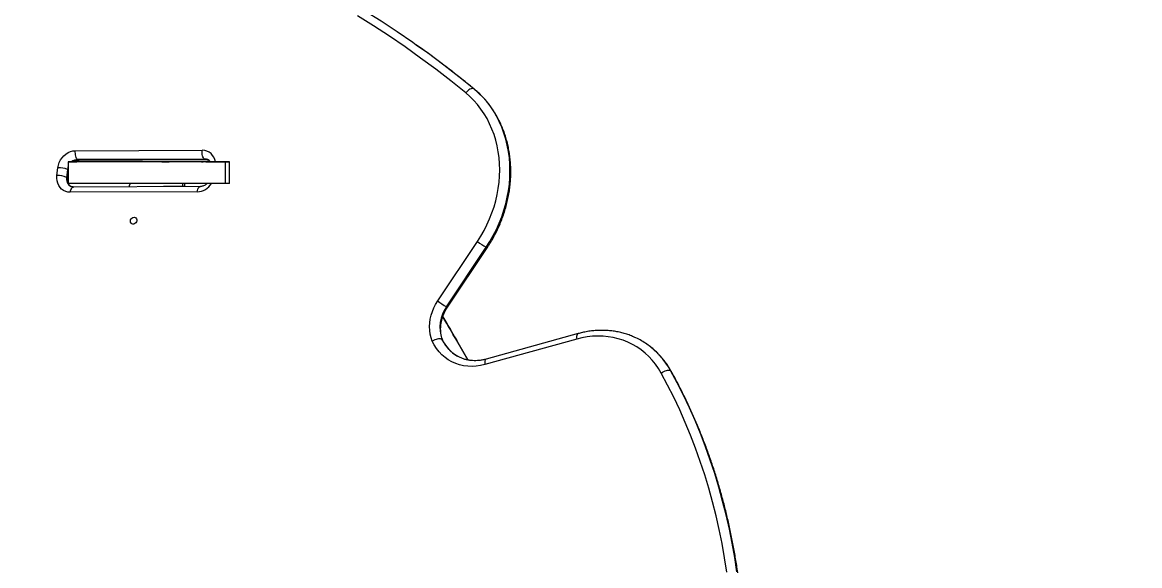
# Model space of a CAD drawing. Header units: millimetres. Extents: x -5713 to 5719, y -6024 to 5481.
# Drawn here: x -472 to 621, y 1486 to 2017 of the extents above; entities that cross this region are included whole.
import ezdxf

# ---------------------------------------------------------------- set-up
doc = ezdxf.new("R2010")
doc.units = ezdxf.units.MM
for name, color, linetype in [('DIKOM_ОБЪЕКТ', 7, 'Continuous'), ('DIKOM_РАЗМЕР_ЗОНА', 7, 'Continuous'), ('DIKOM_РАЗМЕР_ОБЪЕКТА', 7, 'Continuous')]:
    doc.layers.add(name, color=color, linetype=linetype)
doc.styles.add('style1', font='arial.ttf', dxfattribs={"width": 0.8})
doc.dimstyles.new('1-50', dxfattribs={"dimtxt": 300, "dimasz": 200, "dimexe": 100, "dimexo": 0, "dimgap": 100, "dimtad": 1, "dimdec": 0, "dimtxsty": 'style1', "dimcen": 0, "dimclrd": 7, "dimclre": 7, "dimadec": 1, "dimazin": 2, "dimtfac": 1, "dimtdec": 0, "dimtmove": 1, "dimatfit": 3, "dimfxl": 0, "dimlwd": 25, "dimlwe": 18, "dimarcsym": 0})

# ---------------------------------------------------------------- blocks, each defined once
blk = doc.blocks.new('*D16')
at = {"layer": 'Defpoints', "color": 0, "transparency": 16777216}
for p in [(2713.8, 2377.7), (-3598, -60.3), (-3598, -5183.9)]:
    blk.add_point(p, dxfattribs=at)
at = {"layer": 'DIKOM_РАЗМЕР_ОБЪЕКТА', "color": 7, "lineweight": 18, "transparency": 16777216}
for p, q in [((2713.8, 2377.7), (2713.8, -5283.9)), ((-3598, -60.3), (-3598, -5283.9))]:
    blk.add_line(p, q, dxfattribs=at)
at = {"layer": 'DIKOM_РАЗМЕР_ОБЪЕКТА', "color": 7, "lineweight": 25, "transparency": 16777216}
blk.add_line((2513.8, -5183.9), (-3398, -5183.9), dxfattribs=at)
at = {"layer": 'DIKOM_РАЗМЕР_ОБЪЕКТА', "color": 7, "transparency": 16777216}
for points in [[(-3398, -5150.5), (-3398, -5217.2), (-3598, -5183.9)], [(2513.8, -5150.5), (2513.8, -5217.2), (2713.8, -5183.9)]]:
    blk.add_solid(points, dxfattribs=at)
at = {"layer": 'DIKOM_РАЗМЕР_ОБЪЕКТА', "color": 0, "transparency": 16777216, "insert": (-444.9, -4930.6), "char_height": 300, "attachment_point": 5, "style": 'style1'}
blk.add_mtext('6300', dxfattribs=at)
blk = doc.blocks.new('*D15')
at = {"layer": 'Defpoints', "color": 0, "transparency": 16777216}
for p in [(-612.3, 3980.9), (4699.9, 3980.9), (684.2, -2271.4)]:
    blk.add_point(p, dxfattribs=at)
at = {"layer": 'DIKOM_РАЗМЕР_ОБЪЕКТА', "color": 7, "lineweight": 18, "transparency": 16777216}
for p, q in [((-612.3, 3980.9), (4799.9, 3980.9)), ((684.2, -2271.4), (4799.9, -2271.4))]:
    blk.add_line(p, q, dxfattribs=at)
at = {"layer": 'DIKOM_РАЗМЕР_ОБЪЕКТА', "color": 7, "lineweight": 25, "transparency": 16777216}
blk.add_line((4699.9, -2071.4), (4699.9, 3780.9), dxfattribs=at)
at = {"layer": 'DIKOM_РАЗМЕР_ОБЪЕКТА', "color": 7, "transparency": 16777216}
for points in [[(4666.5, 3780.9), (4733.2, 3780.9), (4699.9, 3980.9)], [(4666.5, -2071.4), (4733.2, -2071.4), (4699.9, -2271.4)]]:
    blk.add_solid(points, dxfattribs=at)
at = {"layer": 'DIKOM_РАЗМЕР_ОБЪЕКТА', "color": 0, "transparency": 16777216, "insert": (4446.7, 2209.9), "char_height": 300, "attachment_point": 5, "rotation": 90, "style": 'style1'}
blk.add_mtext('6250', dxfattribs=at)
blk = doc.blocks.new('*D13')
at = {"layer": 'Defpoints', "color": 0, "transparency": 16777216}
for p in [(-612.2, 5480.9), (971.7, -4271.4), (5619.4, -4271.4)]:
    blk.add_point(p, dxfattribs=at)
at = {"layer": 'DIKOM_РАЗМЕР_ЗОНА', "color": 7, "lineweight": 18, "transparency": 16777216}
for p, q in [((-612.2, 5480.9), (5719.4, 5480.9)), ((971.7, -4271.4), (5719.4, -4271.4))]:
    blk.add_line(p, q, dxfattribs=at)
at = {"layer": 'DIKOM_РАЗМЕР_ЗОНА', "color": 7, "lineweight": 25, "transparency": 16777216}
blk.add_line((5619.4, 5280.9), (5619.4, -4071.4), dxfattribs=at)
at = {"layer": 'DIKOM_РАЗМЕР_ЗОНА', "color": 7, "transparency": 16777216}
for points in [[(5586, 5280.9), (5652.7, 5280.9), (5619.4, 5480.9)], [(5586, -4071.4), (5652.7, -4071.4), (5619.4, -4271.4)]]:
    blk.add_solid(points, dxfattribs=at)
at = {"layer": 'DIKOM_РАЗМЕР_ЗОНА', "color": 0, "transparency": 16777216, "insert": (5366.2, 2209.9), "char_height": 300, "attachment_point": 5, "rotation": 90, "style": 'style1'}
blk.add_mtext('9750', dxfattribs=at)

msp = doc.modelspace()

# ---------------------------------------------------------------- linework, layer by layer
at = {"layer": 'DIKOM_ОБЪЕКТ', "color": 7, "linetype": 'Continuous', "lineweight": 15}
for p, q in [((-30.2, 1951.9), (-30.5, 1952.1)), ((-420.2, 1891.5), (-296.1, 1892)), ((-427.1, 1880.6), (-427.1, 1859.6)), ((-423, 1880.6), (-420, 1880.6)), ((-293.8, 1883.4), (-417.8, 1882.9)), ((-417.8, 1882.9), (-417.4, 1882.7)), ((-417.4, 1882.7), (-293.3, 1883.2)), ((-416.6, 1882.4), (-292.5, 1882.9)), ((-288, 1880.6), (-295.3, 1880.6)), ((-295.3, 1880.6), (-295.3, 1880.6)), ((-293.8, 1883.4), (-293.3, 1883.2)), ((-292.7, 1880.6), (-274.4, 1880.6)), ((-288.2, 1880.8), (-289.2, 1880.8)), ((-273.2, 1859.6), (-273.2, 1880.6)), ((-269.4, 1859.6), (-269.4, 1880.6)), ((-438.2, 1867.3), (-437.2, 1875)), ((-427.9, 1873.2), (-428.8, 1865.5)), ((-428.4, 1865.3), (-427.4, 1873)), ((-427.9, 1873.2), (-427.4, 1873)), ((-427.4, 1873), (-427.1, 1874.5)), ((-427.1, 1872.8), (-427.4, 1873)), ((-428.8, 1865.5), (-428.4, 1865.3)), ((-427.6, 1864.4), (-427.1, 1868.3)), ((-315.1, 1856.6), (-315.1, 1859.6)), ((-313.1, 1856.6), (-313.1, 1859.6)), ((-301, 1851.4), (-425.1, 1850.9)), ((-297.9, 1856.6), (-422, 1856.1)), ((-315.1, 1856.6), (-333.7, 1856.6)), ((-65.8, 1744.7), (-26.9, 1802.9)), ((-57.2, 1739), (-18.3, 1797.2)), ((-56.2, 1738.6), (-17.3, 1796.8)), ((-60.8, 1729.4), (-36.2, 1687)), ((-36.2, 1687), (-60.7, 1729.5)), ((-61, 1706.5), (-61.7, 1707.3)), ((70.2, 1707.5), (-19.7, 1682.5)), ((71.5, 1712.8), (-18.4, 1687.8)), ((-45, 1702.1), (-45, 1702.2)), ((-45, 1702.1), (-45, 1702.2))]:
    msp.add_line(p, q, dxfattribs=at)
at = {"layer": 'DIKOM_ОБЪЕКТ', "color": 7, "linetype": 'Continuous', "lineweight": 15, "flags": 128}
for points in [[(-86.7, 1994.9), (-90.1, 1997.3), (-105.5, 2007.9), (-121.2, 2018.1), (-137, 2028), (-153, 2037.6), (-169.2, 2046.9), (-185.5, 2055.9), (-202.1, 2064.6), (-218.8, 2072.9), (-227.4, 2077)], [(-38.3, 1948.1), (-52.8, 1959.8), (-67.5, 1971.2), (-82.5, 1982.2), (-97.6, 1993), (-112.9, 2003.5), (-128.5, 2013.7), (-144.2, 2023.5)], [(-30.5, 1952.1), (-45.1, 1963.9), (-59.9, 1975.3), (-74.9, 1986.5), (-86.7, 1994.9)], [(-30.5, 1952.1), (-31.2, 1952.4), (-32.1, 1952.4), (-33.1, 1952.2), (-34.2, 1951.8), (-35.3, 1951.1), (-36.3, 1950.2), (-37.4, 1949.2), (-38.3, 1948.1)], [(-26.9, 1802.9), (-23.5, 1808.2), (-20.4, 1813.6), (-17.6, 1819.2), (-15, 1824.9), (-12.7, 1830.8), (-10.7, 1836.7), (-9, 1842.6), (-7.6, 1848.7), (-6.5, 1854.7), (-5.8, 1860.8), (-5.3, 1866.8), (-5.1, 1872.9), (-5.3, 1878.9), (-5.7, 1884.8), (-6.5, 1890.6), (-7.6, 1896.4), (-9, 1902), (-10.7, 1907.5), (-12.7, 1912.8), (-15, 1918), (-17.5, 1923), (-20.4, 1927.7), (-23.5, 1932.3), (-26.8, 1936.6), (-30.4, 1940.7), (-34.3, 1944.5), (-38.3, 1948.1)], [(-18.3, 1797.2), (-14.7, 1802.9), (-11.4, 1808.7), (-8.4, 1814.7), (-5.6, 1820.8), (-3.2, 1827), (-1, 1833.3), (0.8, 1839.7), (2.3, 1846.1), (3.4, 1852.5), (4.3, 1859), (4.8, 1865.5), (4.9, 1871.9), (4.8, 1878.3), (4.3, 1884.6), (3.5, 1890.8), (2.3, 1897), (0.8, 1903), (-1, 1908.8), (-3.1, 1914.5), (-5.5, 1920), (-8.3, 1925.3), (-11.3, 1930.4), (-14.6, 1935.3), (-18.2, 1939.9), (-22, 1944.3), (-26.1, 1948.3), (-30.5, 1952.1)], [(-437.2, 1875), (-436.7, 1877.6), (-435.9, 1880.1), (-434.7, 1882.5), (-433.2, 1884.7), (-431.4, 1886.7), (-429.4, 1888.3), (-427.2, 1889.7), (-424.9, 1890.7), (-422.5, 1891.3), (-420.2, 1891.5)], [(-417.8, 1882.9), (-418.4, 1883.4), (-419, 1884.1), (-419.5, 1885.1), (-419.8, 1886.2), (-420.1, 1887.5), (-420.2, 1888.8), (-420.3, 1890.2), (-420.2, 1891.5)], [(-293.8, 1883.4), (-294.4, 1883.9), (-294.9, 1884.6), (-295.4, 1885.6), (-295.8, 1886.7), (-296, 1887.9), (-296.2, 1889.3), (-296.2, 1890.7), (-296.1, 1892)], [(-273.2, 1880.6), (-277.9, 1880.6), (-282.8, 1880.6), (-287.9, 1880.6), (-293.2, 1880.6), (-298.6, 1880.6), (-304.2, 1880.6), (-309.9, 1880.6), (-315.6, 1880.6), (-321.4, 1880.6), (-327.3, 1880.6), (-333.2, 1880.6), (-339, 1880.6), (-344.9, 1880.6), (-350.7, 1880.6), (-356.4, 1880.6), (-362, 1880.6), (-367.5, 1880.6), (-372.9, 1880.6), (-378.2, 1880.6), (-383.2, 1880.6), (-388.1, 1880.6), (-392.7, 1880.6), (-397.1, 1880.6), (-401.3, 1880.6), (-405.2, 1880.6), (-408.8, 1880.6), (-412.1, 1880.6), (-415.1, 1880.6), (-417.8, 1880.6), (-420.2, 1880.6), (-422.2, 1880.6), (-423.9, 1880.6), (-425.3, 1880.6), (-426.3, 1880.6), (-426.9, 1880.6), (-427.1, 1880.6), (-427, 1880.6), (-426.6, 1880.6), (-425.8, 1880.6), (-424.6, 1880.6), (-423, 1880.6)], [(-287.9, 1880.7), (-288, 1880.7), (-290.2, 1880.7), (-292.8, 1880.7), (-295.7, 1880.7), (-299, 1880.7), (-302.6, 1880.7), (-306.6, 1880.7), (-310.9, 1880.7), (-315.5, 1880.7), (-320.5, 1880.7), (-325.9, 1880.7), (-331.5, 1880.7), (-337.5, 1880.7), (-343.9, 1880.7), (-350.6, 1880.7), (-357.6, 1880.7), (-364.9, 1880.7), (-372.6, 1880.7), (-380.6, 1880.7), (-388.9, 1880.7), (-397.5, 1880.7), (-406.4, 1880.7), (-415.7, 1880.7), (-421.6, 1880.6)], [(-421.5, 1880.6), (-420.8, 1880.6), (-419.7, 1880.6), (-419, 1880.6), (-418.7, 1880.6), (-418.8, 1880.6), (-419.2, 1880.6), (-420, 1880.6)], [(-416.6, 1882.4), (-416.8, 1882.5), (-417.4, 1882.7)], [(-328.5, 1880.6), (-328.7, 1880.6), (-329.2, 1880.6), (-330.1, 1880.6), (-331.2, 1880.6), (-332.3, 1880.6), (-333.4, 1880.6), (-334.4, 1880.6), (-335.1, 1880.6), (-335.5, 1880.6), (-335.5, 1880.6), (-335.1, 1880.6), (-334.4, 1880.6), (-333.4, 1880.6), (-332.3, 1880.6), (-331.2, 1880.6), (-330.1, 1880.6), (-329.2, 1880.6), (-328.7, 1880.6), (-328.5, 1880.6)], [(-292.7, 1880.6), (-294, 1880.6), (-295.2, 1880.6), (-296, 1880.6), (-296.5, 1880.6), (-296.7, 1880.6), (-296.6, 1880.6), (-296.1, 1880.6), (-295.3, 1880.6)], [(-292.5, 1882.9), (-292.7, 1882.9), (-293.3, 1883.2)], [(-289.2, 1881.8), (-289.2, 1881.6), (-289.2, 1881), (-289.2, 1880.8)], [(-274.4, 1880.6), (-272.8, 1880.6), (-271.5, 1880.6), (-270.4, 1880.6), (-269.7, 1880.6), (-269.4, 1880.6), (-269.5, 1880.6), (-269.9, 1880.6), (-270.7, 1880.6), (-271.8, 1880.6), (-273.2, 1880.6)], [(-427.1, 1876.1), (-427.5, 1875.1), (-427.9, 1873.2)], [(-425.1, 1850.9), (-427.4, 1851.1), (-429.6, 1851.7), (-431.7, 1852.7), (-433.6, 1854), (-435.1, 1855.7), (-436.4, 1857.7), (-437.4, 1859.9), (-438, 1862.2), (-438.3, 1864.7), (-438.2, 1867.3)], [(-273.2, 1859.6), (-277.9, 1859.6), (-282.8, 1859.6), (-287.9, 1859.6), (-293.2, 1859.6), (-298.6, 1859.6), (-304.2, 1859.6), (-309.9, 1859.6), (-315.6, 1859.6), (-321.4, 1859.6), (-327.3, 1859.6), (-333.2, 1859.6), (-339, 1859.6), (-344.9, 1859.6), (-350.7, 1859.6), (-356.4, 1859.6), (-362, 1859.6), (-367.5, 1859.6), (-372.9, 1859.6), (-378.2, 1859.6), (-383.2, 1859.6), (-388.1, 1859.6), (-392.7, 1859.6), (-397.1, 1859.6), (-401.3, 1859.6), (-405.2, 1859.6), (-408.8, 1859.6), (-412.1, 1859.6), (-415.1, 1859.6), (-417.8, 1859.6), (-420.2, 1859.6), (-422.2, 1859.6), (-423.9, 1859.6), (-425.3, 1859.6), (-426.3, 1859.6), (-426.9, 1859.6), (-427.1, 1859.6), (-427.1, 1859.6)], [(-365.6, 1859.6), (-365.9, 1859.6), (-366.3, 1859.4), (-366.7, 1859), (-367, 1858.6), (-367.3, 1858.1), (-367.5, 1857.4), (-367.7, 1856.7), (-367.7, 1856.3)], [(-269.4, 1859.6), (-269.5, 1859.6), (-269.9, 1859.6), (-270.7, 1859.6), (-271.8, 1859.6), (-273.2, 1859.6)], [(-425.1, 1850.9), (-424.9, 1852.2), (-424.5, 1853.4), (-424.1, 1854.4), (-423.6, 1855.2), (-423, 1855.8), (-422.4, 1856.1), (-422, 1856.1)], [(-313.1, 1856.6), (-313.1, 1856.6), (-313.4, 1856.6), (-314.1, 1856.6), (-315.1, 1856.6)], [(-301, 1851.4), (-300.8, 1852.7), (-300.5, 1853.9), (-300, 1854.9), (-299.5, 1855.7), (-298.9, 1856.3), (-298.3, 1856.6), (-297.9, 1856.6)], [(-364.9, 1820.1), (-365.6, 1820.8), (-366.1, 1821.7), (-366.3, 1822.8), (-366.1, 1823.9), (-365.6, 1824.9), (-364.8, 1825.8), (-363.9, 1826.3), (-362.8, 1826.5), (-361.8, 1826.4), (-361, 1825.9), (-360.4, 1825.1), (-360, 1824.1), (-360.1, 1823), (-360.4, 1821.9), (-361, 1821), (-361.9, 1820.3), (-362.9, 1819.9), (-363.9, 1819.8), (-364.9, 1820.1)], [(-71.2, 1705.5), (-72.3, 1708.8), (-73.1, 1712.3), (-73.6, 1715.9), (-73.7, 1719.6), (-73.5, 1723.3), (-73, 1727), (-72.2, 1730.7), (-71, 1734.4), (-69.6, 1737.9), (-67.9, 1741.4), (-65.8, 1744.7)], [(-60.7, 1729.4), (-60.6, 1729.3), (-58.7, 1726), (-56.9, 1722.8), (-55.1, 1719.7), (-53.4, 1716.9), (-51.9, 1714.2), (-50.5, 1711.8), (-49.2, 1709.6), (-48.1, 1707.7), (-47.2, 1706), (-46.4, 1704.6), (-45.8, 1703.6), (-45.3, 1702.8), (-45, 1702.3), (-45, 1702.2)], [(-45, 1702.1), (-45, 1702.3), (-45.3, 1702.7), (-45.8, 1703.5), (-46.4, 1704.6), (-47.2, 1706), (-48.1, 1707.6), (-49.2, 1709.5), (-50.5, 1711.7), (-51.9, 1714.1), (-53.4, 1716.8), (-55.1, 1719.7), (-56.9, 1722.7), (-58.7, 1725.9), (-60.6, 1729.3), (-60.7, 1729.4)], [(-19.7, 1682.5), (-23.9, 1681.6), (-28.1, 1681), (-32.2, 1680.7), (-36.4, 1680.9), (-40.4, 1681.4), (-44.4, 1682.3), (-48.2, 1683.6), (-51.9, 1685.2), (-55.4, 1687.2), (-58.6, 1689.5), (-61.7, 1692.2), (-64.5, 1695.1), (-67, 1698.3), (-69.3, 1701.8), (-71.2, 1705.5)], [(71.5, 1712.8), (71.5, 1712.8), (71, 1712.4), (70.6, 1711.9), (70.3, 1711), (70.1, 1710), (70.1, 1708.8), (70.2, 1707.5)], [(152.8, 1674.2), (150.1, 1678.6), (147.2, 1682.8), (144, 1686.7), (140.6, 1690.4), (137, 1693.8), (133.1, 1696.9), (129, 1699.7), (124.7, 1702.2), (120.2, 1704.4), (115.6, 1706.3), (110.9, 1707.8), (106, 1709), (101, 1709.8), (96, 1710.3), (90.8, 1710.4), (85.7, 1710.2), (80.5, 1709.6), (75.3, 1708.7), (70.2, 1707.5)], [(-18.4, 1687.8), (-18.4, 1687.8), (-18.9, 1687.5), (-19.3, 1686.9), (-19.6, 1686.1), (-19.8, 1685.1), (-19.8, 1683.9), (-19.7, 1682.5)], [(152.8, 1674.2), (154, 1675), (155.3, 1675.7), (156.6, 1676.3), (157.9, 1676.7), (159.1, 1677), (160.3, 1677), (161.2, 1676.9), (162, 1676.6)], [(216.9, 1479.7), (214.7, 1493.7), (212.3, 1507.5), (209.5, 1521.2), (206.5, 1534.8), (203.1, 1548.2), (199.4, 1561.6), (195.4, 1574.7), (191.1, 1587.8), (186.5, 1600.7), (181.6, 1613.4), (176.4, 1625.9), (170.9, 1638.3), (165.2, 1650.5), (159.1, 1662.5), (152.8, 1674.2)], [(226.9, 1479.8), (224.7, 1493.8), (222.2, 1507.8), (219.5, 1521.7), (216.4, 1535.5), (212.9, 1549.1), (209.2, 1562.6), (205.2, 1575.9), (200.8, 1589.1), (196.2, 1602.1), (191.2, 1615), (186, 1627.7), (180.4, 1640.2), (174.6, 1652.5), (168.4, 1664.7), (162, 1676.6)], [(162, 1676.6), (162.5, 1676.2), (162.7, 1675.9)]]:
    msp.add_lwpolyline(points, dxfattribs=at)
at = {"layer": 'DIKOM_ОБЪЕКТ', "color": 7, "linetype": 'Continuous', "lineweight": 15}
for centre, radius, start, end in [((-296.2, 1878.8), 13.2, 7.9217, 89.5729), ((-417.6, 1873.4), 9.58, 91.4291, 130.5966), ((-417.2, 1873.2), 9.52, 91.364, 128.2708), ((-293.7, 1875.9), 7.54, 60.197, 90.6164), ((-293.2, 1875.6), 7.54, 60.34, 90.6152), ((-436.6, 1852.7), 22.3, 66.8737, 91.4741), ((-437.6, 1845), 22.3, 66.8737, 91.4741), ((-420.4, 1864.1), 8.52, 170.4486, 237.8386), ((-420, 1863.8), 8.52, 170.4441, 237.9745), ((-428.7, 1864.3), 1.05, 8.0851, 73.8972), ((-301.7, 1868.6), 17.2, 272.1609, 328.517), ((-333.6, 1856.1), 0.554, 92.7653, 133.8904), ((54.5, 1917.8), 140.9, 234.6901, 238.8784), ((-16.7, 1799.3), 2.66, 232.5876, 256.1988), ((15.6, 1859.7), 140.9, 234.6901, 238.8784), ((-28.2, 1718.8), 35.4, 145.0766, 198.9546), ((-55.6, 1741.2), 2.66, 232.5974, 256.1826), ((-28, 1723), 37.1, 205.0094, 240.0611), ((97, 1642.3), 73.3, 55.1842, 64.8419), ((95.2, 1640), 76.2, 28.7044, 55.0154)]:
    msp.add_arc(centre, radius, start, end, dxfattribs=at)
for points, knots in [([(-30.2, 1951.9), (-32.6, 1953.9), (-39.4, 1959.5), (-51, 1968.6), (-64.8, 1979.1), (-76.7, 1987.9), (-84, 1993), (-86.6, 1994.8)], [0, 0, 0, 0, 0.129761, 0.375363, 0.620965, 0.866563, 1, 1, 1, 1]), ([(-17.3, 1796.8), (-16.7, 1797.7), (-15, 1800.3), (-12.3, 1804.8), (-9.3, 1810.2), (-6.6, 1815.8), (-4.2, 1821.4), (-2, 1827.2), (0, 1833), (1.6, 1838.9), (3, 1844.8), (4.1, 1850.8), (5, 1856.7), (5.5, 1862.7), (5.8, 1868.7), (5.7, 1874.6), (5.4, 1880.5), (4.8, 1886.3), (3.9, 1892.1), (2.8, 1897.7), (1.3, 1903.2), (-0.4, 1908.7), (-2.4, 1913.9), (-4.7, 1919.1), (-7.2, 1924), (-10, 1928.8), (-13, 1933.4), (-16.2, 1937.7), (-19.7, 1941.9), (-23.4, 1945.8), (-26.9, 1949.2), (-29.2, 1951.1), (-30.2, 1951.9)], [0, 0, 0, 0, 0.018424, 0.052726, 0.087032, 0.121339, 0.155647, 0.189955, 0.224263, 0.258571, 0.292877, 0.32718, 0.36148, 0.395775, 0.430063, 0.464343, 0.498613, 0.532871, 0.567113, 0.601339, 0.635544, 0.669728, 0.703887, 0.738018, 0.772121, 0.806194, 0.840236, 0.874247, 0.908227, 0.942179, 0.976104, 1, 1, 1, 1]), ([(-421.6, 1880.6), (-421.4, 1880.8), (-420.8, 1881.2), (-419.7, 1881.8), (-418.4, 1882.2), (-417.3, 1882.4), (-416.7, 1882.4), (-416.6, 1882.4)], [0, 0, 0, 0, 0.102652, 0.359902, 0.619562, 0.884072, 1, 1, 1, 1]), ([(-292.5, 1882.9), (-292.3, 1882.9), (-291.7, 1882.9), (-290.7, 1882.7), (-289.9, 1882.5), (-289.6, 1882.2), (-289.5, 1882.2)], [0, 0, 0, 0, 0.155487, 0.546904, 0.95572, 1, 1, 1, 1]), ([(-290, 1882.4), (-289.6, 1882.2), (-289, 1881.8), (-288.4, 1881.2), (-288.1, 1880.8), (-288.1, 1880.7)], [0, 0, 0, 0, 0.465597, 0.931578, 1, 1, 1, 1]), ([(-427.1, 1860), (-427.2, 1860.2), (-427.5, 1860.8), (-427.7, 1862.1), (-427.7, 1863.4), (-427.6, 1864.2), (-427.6, 1864.4)], [0, 0, 0, 0, 0.167477, 0.515239, 0.852572, 1, 1, 1, 1]), ([(-424.5, 1856.6), (-424.8, 1856.8), (-425.5, 1857.3), (-426.2, 1858.2), (-426.8, 1859), (-427, 1859.5), (-427, 1859.6)], [0, 0, 0, 0, 0.312922, 0.623051, 0.913649, 1, 1, 1, 1]), ([(-291.4, 1859.6), (-291.6, 1859.4), (-292.2, 1858.8), (-293.3, 1858), (-294.7, 1857.3), (-296.1, 1856.8), (-297.1, 1856.6), (-297.7, 1856.6), (-297.9, 1856.6)], [0, 0, 0, 0, 0.107966, 0.306151, 0.505062, 0.705837, 0.910362, 1, 1, 1, 1]), ([(-422, 1856.1), (-422.1, 1856.1), (-422.8, 1856.1), (-423.7, 1856.4), (-424.5, 1856.6), (-424.9, 1856.9), (-424.9, 1856.9)], [0, 0, 0, 0, 0.15488, 0.544771, 0.951992, 1, 1, 1, 1]), ([(-60.9, 1706.4), (-61, 1706.7), (-61.5, 1707.9), (-62.1, 1710.1), (-62.6, 1712.9), (-62.9, 1715.9), (-62.9, 1719), (-62.6, 1722), (-62, 1725.1), (-61.2, 1728.2), (-60.2, 1731.2), (-58.9, 1734.1), (-57.5, 1736.6), (-56.6, 1738), (-56.2, 1738.6)], [0, 0, 0, 0, 0.031685, 0.124277, 0.216491, 0.308255, 0.399676, 0.490844, 0.58183, 0.672686, 0.763449, 0.854145, 0.944791, 1, 1, 1, 1]), ([(128, 1708.7), (126.9, 1709.2), (124.4, 1710.3), (120.2, 1711.9), (115.6, 1713.3), (110.8, 1714.4), (105.9, 1715.3), (100.9, 1715.8), (95.9, 1716), (90.9, 1715.9), (85.8, 1715.6), (80.7, 1714.9), (76, 1713.9), (72.9, 1713.1), (71.5, 1712.8)], [0, 0, 0, 0, 0.062323, 0.148603, 0.23491, 0.321264, 0.407679, 0.494169, 0.580744, 0.66741, 0.754172, 0.841029, 0.927981, 1, 1, 1, 1]), ([(-61.7, 1707.3), (-62.1, 1707.4), (-63, 1707.8), (-65.1, 1707.7), (-67.4, 1707.2), (-69.5, 1706.4), (-70.7, 1705.7), (-71.2, 1705.5), (-71.2, 1705.5)], [0, 0, 0, 0, 0.214501, 0.428998, 0.643579, 0.858309, 0.994259, 1, 1, 1, 1]), ([(-46.6, 1690.8), (-47.3, 1691.2), (-48.9, 1692.2), (-51.3, 1694), (-53.8, 1696.2), (-56, 1698.6), (-58, 1701.3), (-59.7, 1703.9), (-60.6, 1705.7), (-61, 1706.5)], [0, 0, 0, 0, 0.11604, 0.26998, 0.423756, 0.57715, 0.729999, 0.882206, 1, 1, 1, 1]), ([(162.7, 1675.9), (162.2, 1676.7), (160.9, 1679), (158.6, 1682.6), (155.7, 1686.6), (152.5, 1690.4), (149.1, 1694), (145.5, 1697.4), (142.1, 1700.1), (139.9, 1701.7), (139, 1702.3)], [0, 0, 0, 0, 0.076214, 0.214963, 0.353604, 0.492084, 0.630411, 0.7686, 0.90667, 1, 1, 1, 1]), ([(-18.4, 1687.8), (-18.9, 1687.7), (-20.6, 1687.2), (-23.4, 1686.7), (-26.8, 1686.3), (-30.2, 1686.3), (-33.5, 1686.5), (-36.7, 1687), (-39.9, 1687.8), (-43, 1689), (-45.2, 1690), (-46.3, 1690.7), (-46.6, 1690.8)], [0, 0, 0, 0, 0.055837, 0.168812, 0.282018, 0.39565, 0.509769, 0.624417, 0.739605, 0.855301, 0.971422, 1, 1, 1, 1]), ([(152.2, 1061.4), (152.7, 1062.5), (155.5, 1067.7), (160.2, 1077.3), (166.3, 1090.1), (172.2, 1103.1), (177.8, 1116.2), (183.2, 1129.3), (188.3, 1142.6), (193.2, 1155.9), (197.7, 1169.3), (202.1, 1182.8), (206.1, 1196.3), (209.9, 1209.9), (213.4, 1223.5), (216.7, 1237.2), (219.6, 1250.9), (222.3, 1264.7), (224.7, 1278.4), (226.9, 1292.2), (228.7, 1306), (230.3, 1319.8), (231.6, 1333.5), (232.6, 1347.3), (233.3, 1361), (233.8, 1374.8), (233.9, 1388.4), (233.8, 1402.1), (233.4, 1415.7), (232.7, 1429.2), (231.8, 1442.7), (230.5, 1456.1), (229, 1469.5), (227.2, 1482.7), (225.1, 1495.9), (222.7, 1509), (220, 1522), (217.1, 1534.9), (213.9, 1547.6), (210.4, 1560.3), (206.7, 1572.8), (202.7, 1585.2), (198.4, 1597.4), (193.8, 1609.6), (189, 1621.5), (183.9, 1633.3), (178.6, 1645), (173, 1656.5), (167.7, 1666.8), (164.2, 1673.2), (162.7, 1675.9)], [0, 0, 0, 0, 0.005204, 0.026497, 0.04779, 0.069084, 0.090377, 0.111671, 0.132964, 0.154257, 0.175551, 0.196844, 0.218137, 0.23943, 0.260723, 0.282016, 0.303308, 0.324601, 0.345893, 0.367185, 0.388477, 0.409768, 0.431059, 0.45235, 0.47364, 0.49493, 0.516219, 0.537508, 0.558797, 0.580084, 0.601371, 0.622658, 0.643943, 0.665228, 0.686512, 0.707795, 0.729077, 0.750358, 0.771637, 0.792916, 0.814194, 0.83547, 0.856745, 0.878018, 0.89929, 0.920561, 0.94183, 0.963097, 0.984363, 1, 1, 1, 1])]:
    msp.add_open_spline(points, degree=3, knots=knots, dxfattribs=at)

# ---------------------------------------------------------------- dimensions: what is measured, and where the dimension line sits
at = {"layer": 'DIKOM_РАЗМЕР_ЗОНА'}
dim = msp.add_linear_dim(base=(5619.4, -4271.4), p1=(-612.2, 5480.9), p2=(971.7, -4271.4), angle=90, text='9750', dimstyle='1-50', override={"dimscale": 1, "dimtix": 0, "dimtofl": 1, "dimtmove": 1, "dimatfit": 3}, dxfattribs=at)
dim.commit()
dim.dimension.update_dxf_attribs({"geometry": '*D13', "text_midpoint": (5619.4, 2209.9), "dimtype": 160})
at = {"layer": 'DIKOM_РАЗМЕР_ОБЪЕКТА'}
dim = msp.add_linear_dim(base=(4699.9, 3980.9), p1=(684.2, -2271.4), p2=(-612.3, 3980.9), angle=90, text='6250', dimstyle='1-50', override={"dimscale": 1, "dimtix": 0, "dimtofl": 1, "dimtmove": 1, "dimatfit": 3}, dxfattribs=at)
dim.commit()
dim.dimension.update_dxf_attribs({"geometry": '*D15', "text_midpoint": (4699.9, 2209.9), "dimtype": 160})
dim = msp.add_linear_dim(base=(-3598, -5183.9), p1=(2713.8, 2377.7), p2=(-3598, -60.3), text='6300', dimstyle='1-50', override={"dimscale": 1, "dimtix": 0, "dimtofl": 1, "dimtmove": 1, "dimatfit": 3}, dxfattribs=at)
dim.commit()
dim.dimension.update_dxf_attribs({"geometry": '*D16', "text_midpoint": (-444.9, -5183.9), "dimtype": 160})

doc.saveas('drawing.dxf')
